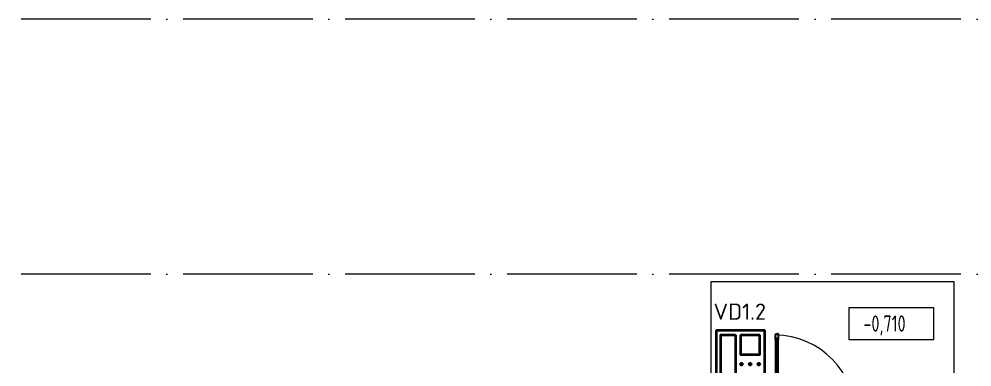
# Model space of a CAD drawing. Header units: millimetres. Extents: x -586848 to 520591, y -385801 to 675781.
# Drawn here: x -56784 to -42080, y 630507 to 635867 of the extents above; entities that cross this region are included whole.
import ezdxf

# ---------------------------------------------------------------- set-up
doc = ezdxf.new("R2010")
doc.units = ezdxf.units.MM
doc.set_wipeout_variables(frame=1)
doc.linetypes.add('ADSK_Линия сетки', pattern=[25, 20, -2.5, 0, -2.5])
doc.linetypes.add('осевая', pattern=[2, 1.25, -0.25, 0.25, -0.25])
for name, color, linetype, lineweight in [('RC-Извещатели_охранные', 5, 'Continuous', 30), ('RC-Линии_связи-Питание_220В', 6, 'осевая', 40), ('Аннотация', 7, 'Continuous', 18), ('Двери', 252, 'Continuous', 9), ('Оси', 252, 'Continuous', 9), ('Отметки', 7, 'Continuous', 9), ('Перекрытие', 252, 'Continuous', 18), ('Пожарка', 7, 'Continuous', 25)]:
    doc.layers.add(name, color=color, linetype=linetype, lineweight=lineweight)
doc.layers.add('Двери открывание', color=7, linetype='Continuous', lineweight=9, true_color=0xc0c0c0)
doc.styles.add('GOST Common_3', font='', dxfattribs={"height": 3.5})
doc.styles.add('ICOCPEUR', font='isocpeur.ttf', dxfattribs={"height": 250})
doc.styles.get('GOST Common_3').set_extended_font_data('GOST 2.304 type A')
doc.linetypes.add('проект$0$Проводка в коробе', pattern='A,5,[130,ltypeshp.shx,S=1,R=0,X=0,Y=0],1.5,[130,ltypeshp.shx,S=1.5,R=90,X=0,Y=-1],0,[130,ltypeshp.shx,S=2.1,R=90,X=0,Y=1],1,[130,ltypeshp.shx,S=1,R=0,X=0.5,Y=0],5', length=12.5)

# ---------------------------------------------------------------- blocks, each defined once
blk = doc.blocks.new('1 этаж')
at = {"layer": 'Аннотация', "color": 251, "lineweight": 20, "true_color": 0x636466}
for p, q in [((-43172, -1786), (-43172, -1286)), ((-43172, -1286), (-41872, -1286)), ((-41872, -1286), (-41872, -1786)), ((-41872, -1786), (-43172, -1786))]:
    blk.add_line(p, q, dxfattribs=at)
at = {"layer": 'Двери', "color": 251, "lineweight": 30, "true_color": 0x636466}
for p, q in [((-44306, -1710), (-44314, -1710)), ((-44314, -1710), (-44314, -1786)), ((-44272, -1701), (-44306, -1701)), ((-44306, -1701), (-44306, -1710)), ((-44264, -1692), (-44272, -1692)), ((-44272, -1692), (-44272, -1701)), ((-44264, -1786), (-44264, -1692)), ((-44305, -1786), (-44314, -1786)), ((-44305, -1768), (-44305, -1786)), ((-44284, -1768), (-44305, -1768)), ((-44284, -1786), (-44284, -1768)), ((-44264, -1786), (-44284, -1786))]:
    blk.add_line(p, q, dxfattribs=at)
at = {"layer": 'Двери', "color": 251, "true_color": 0x636466}
for p, q in [((-44314, -1786), (-44314, -2882)), ((-44305, -1768), (-44305, -2900)), ((-44284, -1768), (-44305, -1768)), ((-44284, -2900), (-44284, -1768)), ((-44264, -2882), (-44264, -1786))]:
    blk.add_line(p, q, dxfattribs=at)
at = {"layer": 'Двери открывание', "color": 251, "true_color": 0x636466}
blk.add_arc((-44332, -2976), 1266, 0, 89.1853, dxfattribs=at)
at = {"layer": 'Оси', "color": 251, "linetype": 'ADSK_Линия сетки', "ltscale": 100, "true_color": 0x636466}
for p, q in [((-26448, 3156), (-72528, 3156)), ((-26448, -774), (-72528, -774))]:
    blk.add_line(p, q, dxfattribs=at)
at = {"layer": 'Отметки', "color": 251, "lineweight": 20, "true_color": 0x636466}
blk.add_line((-42483, -1786), (-42522, -1786), dxfattribs=at)
at = {"layer": 'Перекрытие', "color": 251, "ltscale": 100, "true_color": 0x636466}
for p, q in [((-41551, -892), (-45306, -892)), ((-45306, -892), (-45306, -2842)), ((-41551, -2842), (-41551, -892))]:
    blk.add_line(p, q, dxfattribs=at)
at = {"layer": 'Отметки', "color": 251, "true_color": 0x636466, "style": 'GOST Common_3', "width": 0.9}
blk.add_text('-0,710', height=250, dxfattribs=at).set_placement((-42952, -1660))
blk = doc.blocks.new('домофон')
at = {"linetype": 'ByBlock', "lineweight": -2}
blk.add_wipeout([(54836, 183369), (54836, 184419), (55586, 184419), (55586, 183369)], dxfattribs=at).dxf.layer = 'RC-Извещатели_охранные'
at = {"layer": 'RC-Извещатели_охранные', "linetype": 'ByBlock', "lineweight": -2}
for points in [[(54836, 184419), (55586, 184419)], [(54836, 184419), (54836, 183369), (55586, 183369), (55586, 184419)], [(55136, 184344), (55136, 183519), (54911, 183519), (54911, 184344), (55136, 184344)], [(55211, 184344), (55211, 184044), (55511, 184044), (55511, 184344)], [(55211, 184344), (55511, 184344)]]:
    blk.add_lwpolyline(points, dxfattribs=at)
for centre in [(55226, 183894), (55361, 183894), (55496, 183894), (55226, 183707), (55361, 183707), (55496, 183707), (55226, 183519), (55361, 183519), (55496, 183519)]:
    blk.add_circle(centre, 15, dxfattribs=at)

msp = doc.modelspace()

# ---------------------------------------------------------------- block references
msp.add_blockref('1 этаж', (-802.7, 632710.4))

# ---------------------------------------------------------------- texts
at = {"layer": 'Пожарка', "color": 7, "lineweight": 25, "style": 'ICOCPEUR'}
msp.add_text('VD1.2', height=250, dxfattribs=at).set_placement((-46067.5, 631233.7, 2927.8))

# ---------------------------------------------------------------- next in the draw order: block references
at = {"layer": 'RC-Линии_связи-Питание_220В', "linetype": 'проект$0$Проводка в коробе'}
msp.add_blockref('домофон', (-100863.5, 446655.2), dxfattribs=at)

doc.saveas('drawing.dxf')
